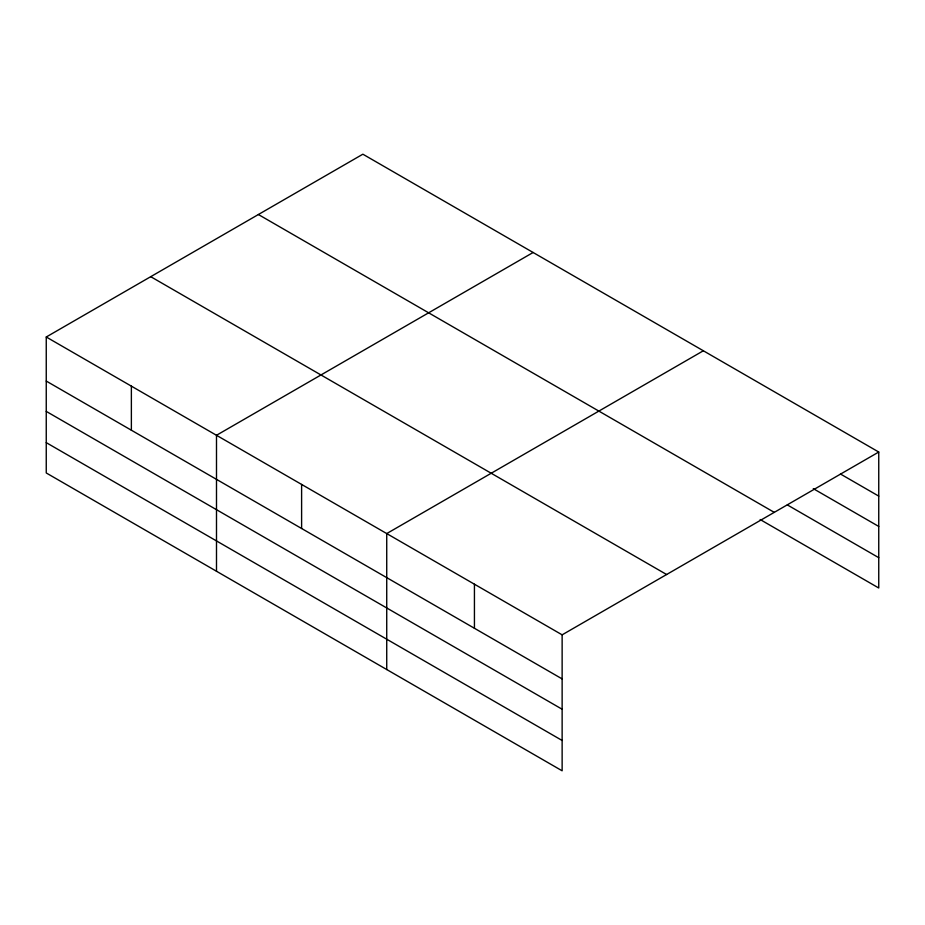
<?xml version="1.0" encoding="UTF-8"?>
<svg xmlns="http://www.w3.org/2000/svg" width="925" height="925" viewBox="0 0 925 925"><rect width="100%" height="100%" fill="white"/><g stroke="black" fill="none" stroke-linecap="round" stroke-linejoin="round"><path stroke-width="1.39" d="M46.25 337.001L562.134 634.839L562.134 770.803L46.25 472.964L46.25 337.001L362.866 154.198L878.75 452.036L878.75 587.999L760.165 519.538M533.112 252.49L216.496 435.282L216.496 571.245M703.347 350.772L386.731 533.575L386.731 669.538M562.134 634.839L878.75 452.036M840.455 474.005L878.75 496.112M813.283 488.643L878.75 526.441M787.348 504.911L878.75 557.683M258.387 214.519L774.271 512.369M150.729 276.679L666.613 574.518M46.25 381.065L562.134 678.904M46.25 411.394L562.134 709.232M46.25 442.636L562.134 740.474M474.433 584.207L474.433 628.272M301.608 484.434L301.608 528.499M131.373 386.141L131.373 430.206"/></g></svg>
